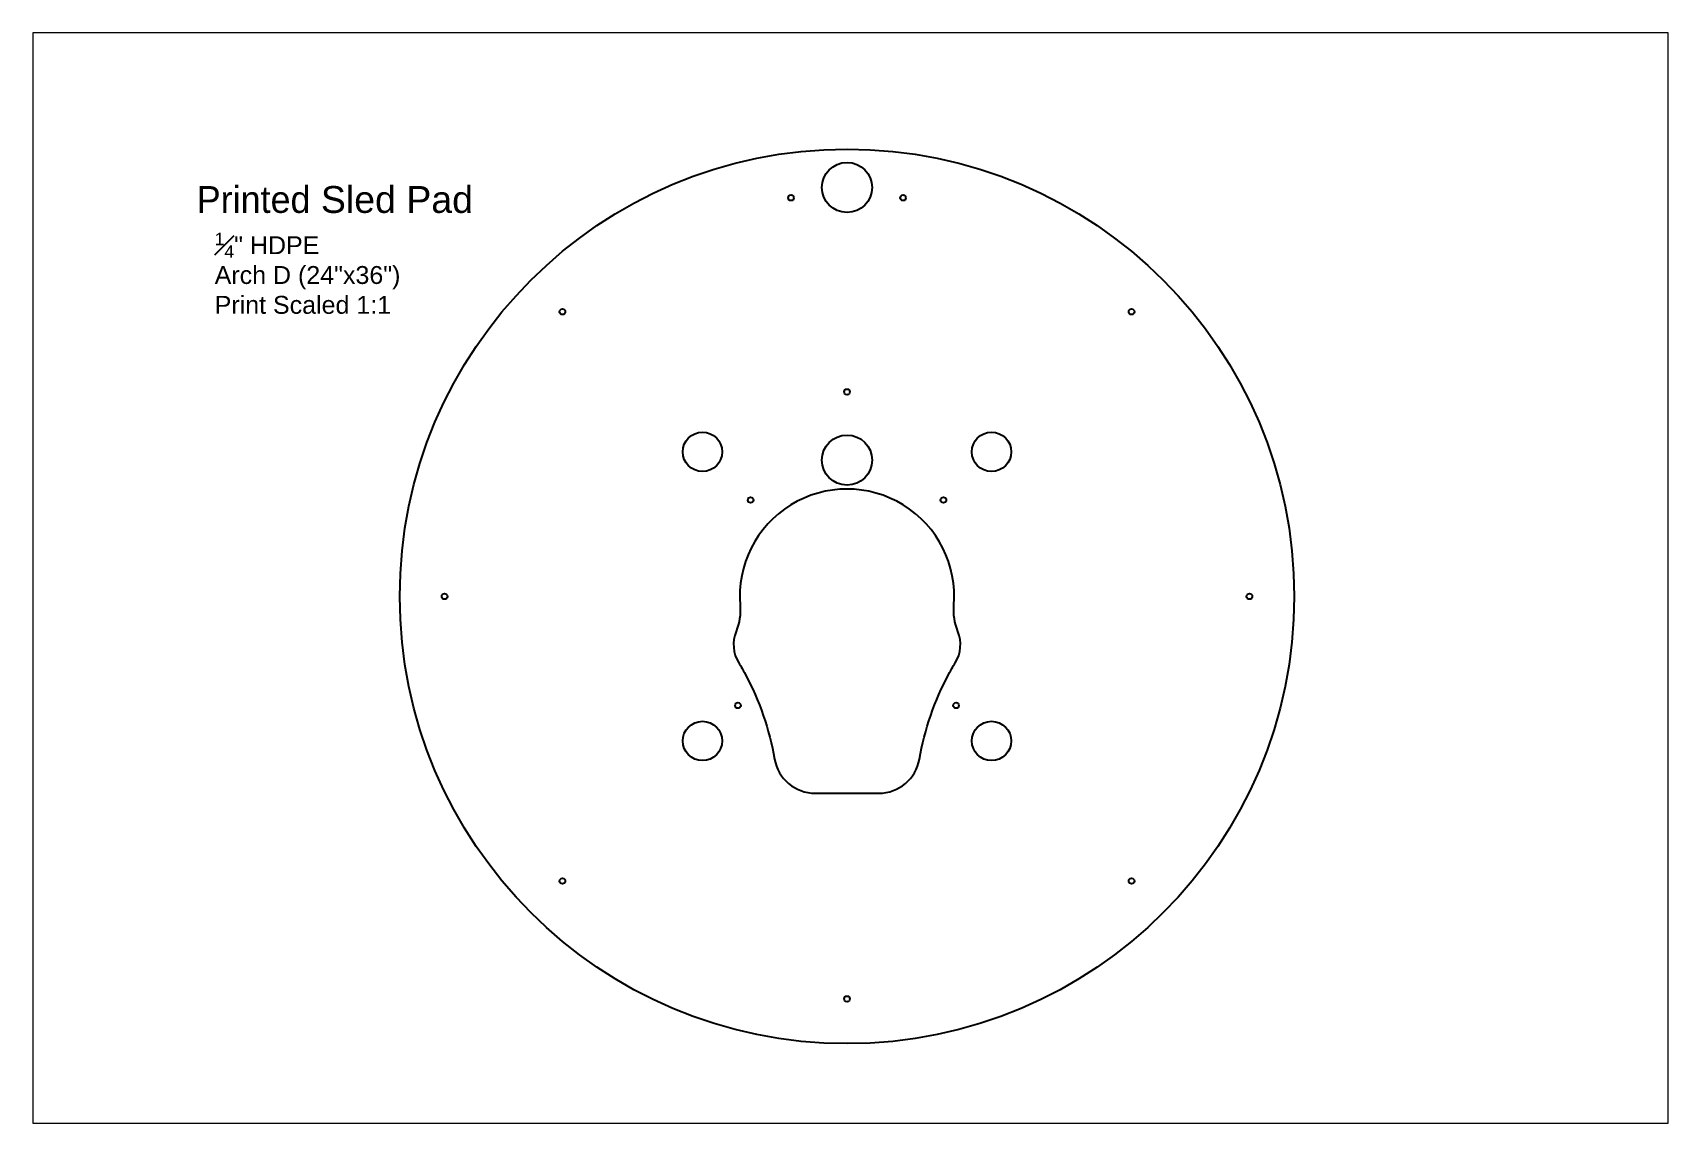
# Paper-space layout '0.750in Ply - Printed Chute Sled Pad' of a CAD drawing. Header units: millimetres. Extents: x -3 to 911, y -3 to 606.
# The model-space entities are those that its viewports show. They can reach past a viewport. Long polylines and large blocks are cut down to what shows.
import ezdxf

# ---------------------------------------------------------------- set-up
doc = ezdxf.new("R2010")
doc.units = ezdxf.units.MM
doc.header["$MEASUREMENT"] = 0
for name, color, linetype in [('0.250in_HDPE-T1_0.250in_1FL_Contours', 7, 'Continuous'), ('0.250in_HDPE-T1_0.250in_1FL_ThruPockets', 4, 'Continuous'), ('0.25in_HDPE-T4_0.125in_Drill', 1, 'Continuous')]:
    doc.layers.add(name, color=color, linetype=linetype)
doc.layers.add('AM_VIEWS', color=1, linetype='Continuous', lineweight=15, plot=False)

msp = doc.modelspace()

# ---------------------------------------------------------------- linework, layer by layer
at = {"layer": '0.250in_HDPE-T1_0.250in_1FL_Contours'}
msp.add_lwpolyline([(60.71, 2600.32, -0.11767), (58.52, 2614.85, 1.088277), (-61.05, 2614.85, -0.11767), (-63.25, 2600.32, 0.237946), (-61.78, 2582.78, -0.014822), (-58.19, 2576.51, -0.07951), (-41.76, 2528.93, 0.364201), (-19.11, 2509.91), (16.58, 2509.91, 0.364201), (39.23, 2528.93, -0.07951), (55.65, 2576.51, -0.014822), (59.25, 2582.78, 0.237946)], format="xyb", close=True, dxfattribs=at)
msp.add_circle((-1.27, 2619.91), 250, dxfattribs=at)
at = {"layer": '0.250in_HDPE-T1_0.250in_1FL_ThruPockets'}
for centre, radius in [((-1.27, 2848.51), 14), ((-82.09, 2700.73), 11), ((-1.27, 2696.11), 14), ((79.55, 2700.73), 11), ((-82.09, 2539.09), 11), ((79.55, 2539.09), 11)]:
    msp.add_circle(centre, radius, dxfattribs=at)
at = {"layer": '0.25in_HDPE-T4_0.125in_Drill'}
for centre in [(-32.58, 2842.72), (30.05, 2842.72), (-160.37, 2779.01), (157.83, 2779.01), (-1.27, 2734.21), (-55.15, 2673.79), (52.61, 2673.79), (-226.27, 2619.91), (223.73, 2619.91), (-62.22, 2558.96), (59.69, 2558.96), (-160.37, 2460.81), (157.83, 2460.81), (-1.27, 2394.91)]:
    msp.add_circle(centre, 1.59, dxfattribs=at)

# ---------------------------------------------------------------- texts
at = {"linetype": 'Continuous', "attachment_point": 1}
for s, width, insert, char_height in [('\\A1;Printed{\\fArial|b0|i0|c0|p34; Sled Pad}', 256.5651, (-364.78, 2849.27), 15), ('\\A1;{\\fArial|b0|i0|c0|p34;\\H0.7x;\\S1#4;\\H1.4286x;" HDPE \\P\\H1x;Arch D (24"x36")\\PPrint Scaled 1:1}', 171.1858, (-354.78, 2823.23), 10)]:
    msp.add_mtext_dynamic_manual_height_columns(s, width=width, gutter_width=1, heights=[0], dxfattribs=dict(at, insert=insert, char_height=char_height))

psp = doc.layouts.new('0.750in Ply - Printed Chute Sled Pad')

# ---------------------------------------------------------------- viewports
at = {"layer": 'AM_VIEWS'}
psp.add_viewport(center=(454.025, 301.625), size=(914.4, 609.6), view_center_point=(0.683, 2630.196), view_height=609.60004, dxfattribs=at)

doc.saveas('drawing.dxf')
